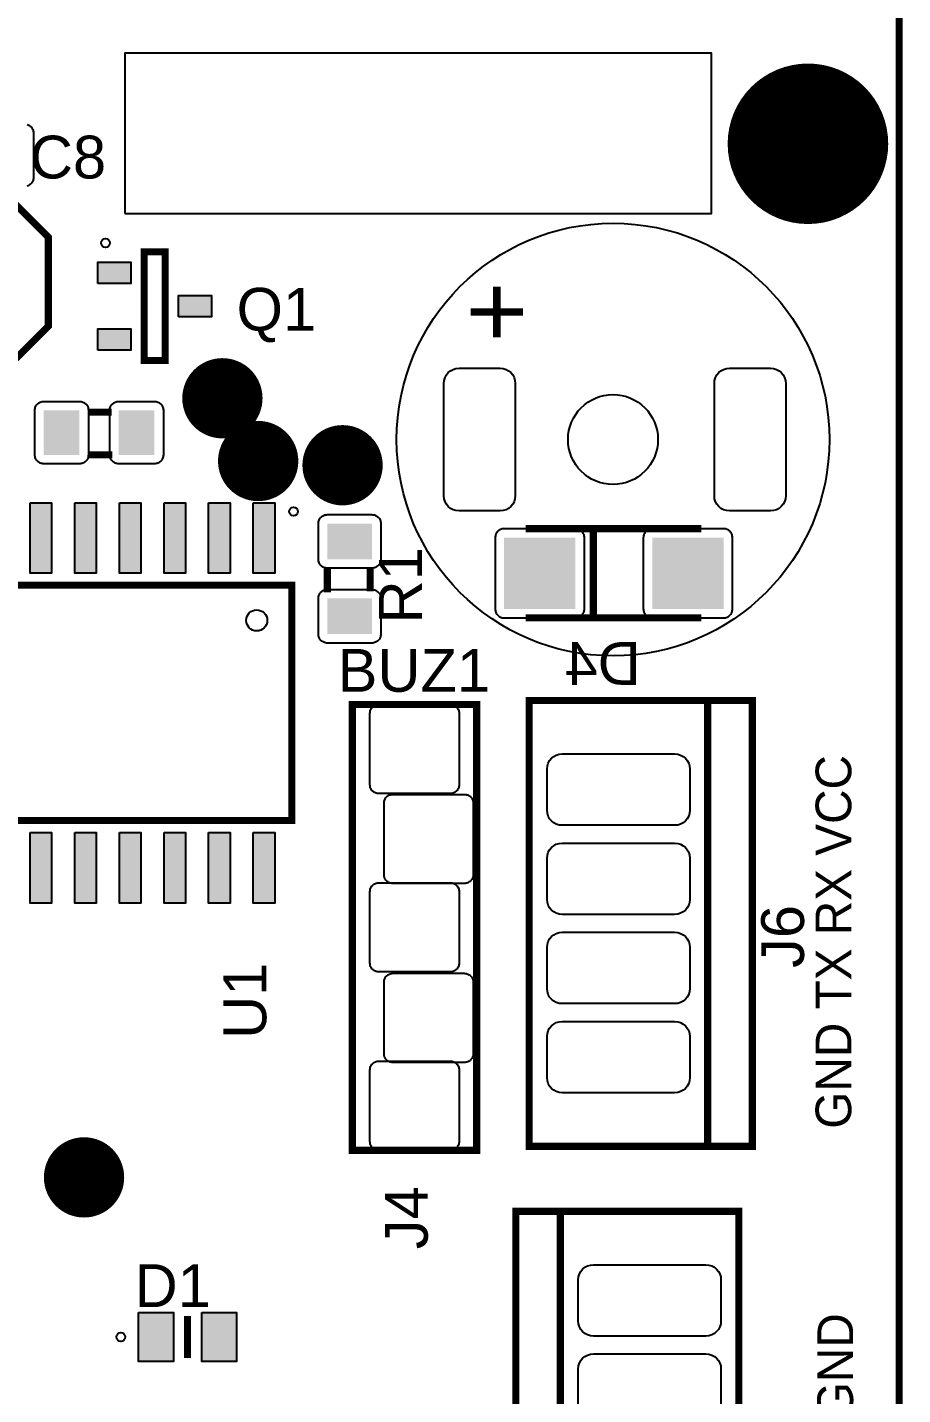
# Model space of a CAD drawing. Header units: inches. Extents: x 15 to 154, y 10 to 111.
# Drawn here: x 140.883 to 142.061, y 104.098 to 105.938 of the extents above; entities that cross this region are included whole.
import ezdxf

# ---------------------------------------------------------------- set-up
doc = ezdxf.new("R2010")
doc.units = ezdxf.units.IN
doc.header["$MEASUREMENT"] = 0

# ---------------------------------------------------------------- blocks, each defined once
blk = doc.blocks.new('RPAD')
blk.add_trace([(-0.5, -0.5), (-0.5, 0.5), (0.5, -0.5), (0.5, 0.5)])
blk = doc.blocks.new('EPAD')
at = {"const_width": 0.5}
blk.add_lwpolyline([(-0.25, 0, 1), (0.25, 0, 1)], format="xyb", close=True, dxfattribs=at)
blk = doc.blocks.new('rs485Board')
for points, const_width in [([(131.2508, 104.1719), (133.3106, 104.1719), (133.3106, 108.0404), (131.2508, 108.0404), (131.2508, 104.1719)], 0.008), ([(131.2508, 104.1719), (133.3106, 104.1719), (133.3106, 108.0404), (131.2508, 108.0404), (131.2508, 104.1719)], 0.008), ([(131.2508, 104.1719), (133.3106, 104.1719), (133.3106, 108.0404), (131.2508, 108.0404), (131.2508, 104.1719)], 0.008), ([(132.3068, 106.1062), (132.0068, 106.1062), (131.9568, 106.1562), (131.9568, 106.2562), (132.0068, 106.3062), (132.3068, 106.3062), (132.3568, 106.2562), (132.3568, 106.1562), (132.3068, 106.1062)], 0.008), ([(132.3068, 106.1062), (132.0068, 106.1062), (131.9568, 106.1562), (131.9568, 106.2562), (132.0068, 106.3062), (132.3068, 106.3062), (132.3568, 106.2562), (132.3568, 106.1562), (132.3068, 106.1062)], 0.008), ([(132.3068, 106.1062), (132.0068, 106.1062), (131.9568, 106.1562), (131.9568, 106.2562), (132.0068, 106.3062), (132.3068, 106.3062), (132.3568, 106.2562), (132.3568, 106.1562), (132.3068, 106.1062)], 0.008), ([(132.4643, 106.1177), (132.4879, 106.1177), (132.4879, 106.2397), (132.4643, 106.2397), (132.4643, 106.1177)], 0.00787), ([(132.4643, 106.1177), (132.4879, 106.1177), (132.4879, 106.2397), (132.4643, 106.2397), (132.4643, 106.1177)], 0.00787), ([(132.4643, 106.1177), (132.4879, 106.1177), (132.4879, 106.2397), (132.4643, 106.2397), (132.4643, 106.1177)], 0.00787), ([(132.4008, 106.0599), (132.4278, 106.0599)], 0.008), ([(132.4008, 106.0599), (132.4278, 106.0599)], 0.008), ([(132.4008, 106.0599), (132.4278, 106.0599)], 0.008), ([(132.4008, 106.0119), (132.4288, 106.0119)], 0.008), ([(132.4008, 106.0119), (132.4288, 106.0119)], 0.008), ([(132.4008, 106.0119), (132.4288, 106.0119)], 0.008), ([(133.0888, 105.9291), (132.8918, 105.9291)], 0.008), ([(133.0888, 105.9291), (132.8918, 105.9291)], 0.008), ([(133.0888, 105.9291), (132.8918, 105.9291)], 0.008), ([(132.9678, 105.9291), (132.9678, 105.8291)], 0.008), ([(132.9678, 105.9291), (132.9678, 105.8291)], 0.008), ([(132.9678, 105.9291), (132.9678, 105.8291)], 0.008), ([(132.6696, 105.8859), (132.6696, 105.8579)], 0.008), ([(132.6696, 105.8859), (132.6696, 105.8579)], 0.008), ([(132.6696, 105.8859), (132.6696, 105.8579)], 0.008), ([(132.7176, 105.8859), (132.7176, 105.8589)], 0.008), ([(132.7176, 105.8859), (132.7176, 105.8589)], 0.008), ([(132.7176, 105.8859), (132.7176, 105.8589)], 0.008), ([(131.9173, 105.8657), (131.9173, 105.6019), (132.6299, 105.6019), (132.6299, 105.8657), (131.9173, 105.8657)], 0.00787), ([(131.9173, 105.8657), (131.9173, 105.6019), (132.6299, 105.6019), (132.6299, 105.8657), (131.9173, 105.8657)], 0.00787), ([(131.9173, 105.8657), (131.9173, 105.6019), (132.6299, 105.6019), (132.6299, 105.8657), (131.9173, 105.8657)], 0.00787), ([(132.8918, 105.8291), (133.0888, 105.8291)], 0.008), ([(132.8918, 105.8291), (133.0888, 105.8291)], 0.008), ([(132.8918, 105.8291), (133.0888, 105.8291)], 0.008), ([(132.6977, 105.232), (132.8371, 105.232), (132.8371, 105.732), (132.6977, 105.732), (132.6977, 105.232)], 0.008), ([(132.6977, 105.232), (132.8371, 105.232), (132.8371, 105.732), (132.6977, 105.732), (132.6977, 105.232)], 0.008), ([(132.6977, 105.232), (132.8371, 105.232), (132.8371, 105.732), (132.6977, 105.732), (132.6977, 105.232)], 0.008), ([(132.896, 105.2365), (133.146, 105.2365), (133.146, 105.7365), (132.896, 105.7365), (132.896, 105.2365)], 0.008), ([(132.896, 105.2365), (133.146, 105.2365), (133.146, 105.7365), (132.896, 105.7365), (132.896, 105.2365)], 0.008), ([(132.896, 105.2365), (133.146, 105.2365), (133.146, 105.7365), (132.896, 105.7365), (132.896, 105.2365)], 0.008), ([(133.096, 105.7365), (133.096, 105.2365)], 0.008), ([(133.096, 105.7365), (133.096, 105.2365)], 0.008), ([(133.096, 105.7365), (133.096, 105.2365)], 0.008), ([(132.8809, 104.6636), (133.1309, 104.6636), (133.1309, 105.1636), (132.8809, 105.1636), (132.8809, 104.6636)], 0.008), ([(132.8809, 104.6636), (133.1309, 104.6636), (133.1309, 105.1636), (132.8809, 105.1636), (132.8809, 104.6636)], 0.008), ([(132.8809, 104.6636), (133.1309, 104.6636), (133.1309, 105.1636), (132.8809, 105.1636), (132.8809, 104.6636)], 0.008), ([(132.9309, 104.6636), (132.9309, 105.1636)], 0.008), ([(132.9309, 104.6636), (132.9309, 105.1636)], 0.008), ([(132.9309, 104.6636), (132.9309, 105.1636)], 0.008), ([(132.513, 105.0462), (132.513, 104.999)], 0.00787), ([(132.513, 105.0462), (132.513, 104.999)], 0.00787), ([(132.513, 105.0462), (132.513, 104.999)], 0.00787)]:
    blk.add_lwpolyline(points, dxfattribs=dict(const_width=const_width))
for points in [[(132.4428, 106.2826), (133.1002, 106.2826), (133.1002, 106.4626), (132.4428, 106.4626), (132.4428, 106.2826)], [(132.3331, 106.3825), (132.3341, 106.3822), (132.3349, 106.3818), (132.3358, 106.3813), (132.3365, 106.3807), (132.3372, 106.3801), (132.3379, 106.3794), (132.3384, 106.3786), (132.3389, 106.3778), (132.3394, 106.3769), (132.3397, 106.376), (132.3399, 106.375), (132.3401, 106.374), (132.3401, 106.373), (132.3401, 106.323), (132.3401, 106.3219), (132.3399, 106.3209), (132.3397, 106.32), (132.3394, 106.319), (132.3389, 106.3182), (132.3384, 106.3173), (132.3379, 106.3166), (132.3372, 106.3159), (132.3365, 106.3152), (132.3358, 106.3146), (132.3349, 106.3142), (132.3341, 106.3137), (132.3331, 106.3134)], [(132.9509, 104.9406), (132.9509, 104.9866), (132.9513, 104.9901), (132.9522, 104.9933), (132.9538, 104.9962), (132.9558, 104.9987), (132.9584, 105.0008), (132.9612, 105.0023), (132.9645, 105.0033), (132.9679, 105.0036), (133.0939, 105.0036), (133.0974, 105.0033), (133.1006, 105.0023), (133.1035, 105.0008), (133.106, 104.9987), (133.1081, 104.9962), (133.1096, 104.9933), (133.1106, 104.9901), (133.1109, 104.9866), (133.1109, 104.9406)]]:
    blk.add_lwpolyline(points)
for points in [[(132.4124, 106.2041), (132.4124, 106.2281), (132.4494, 106.2281), (132.4494, 106.2041), (132.4124, 106.2041)], [(132.5029, 106.1667), (132.5029, 106.1907), (132.5399, 106.1907), (132.5399, 106.1667), (132.5029, 106.1667)], [(132.4124, 106.1293), (132.4124, 106.1533), (132.4494, 106.1533), (132.4494, 106.1293), (132.4124, 106.1293)], [(132.8173, 106.1091), (132.8633, 106.1091), (132.8668, 106.1087), (132.87, 106.1078), (132.8729, 106.1062), (132.8754, 106.1042), (132.8774, 106.1017), (132.879, 106.0988), (132.88, 106.0955), (132.8803, 106.0921), (132.8803, 105.9661), (132.88, 105.9626), (132.879, 105.9594), (132.8774, 105.9565), (132.8754, 105.954), (132.8729, 105.9519), (132.87, 105.9504), (132.8668, 105.9494), (132.8633, 105.9491), (132.8173, 105.9491), (132.8138, 105.9494), (132.8106, 105.9504), (132.8077, 105.9519), (132.8052, 105.954), (132.8032, 105.9565), (132.8016, 105.9594), (132.8006, 105.9626), (132.8003, 105.9661), (132.8003, 106.0921), (132.8006, 106.0955), (132.8016, 106.0988), (132.8032, 106.1017), (132.8052, 106.1042), (132.8077, 106.1062), (132.8106, 106.1078), (132.8138, 106.1087), (132.8173, 106.1091)], [(133.1205, 106.1091), (133.1665, 106.1091), (133.1699, 106.1087), (133.1731, 106.1078), (133.176, 106.1062), (133.1785, 106.1042), (133.1806, 106.1017), (133.1821, 106.0988), (133.1831, 106.0955), (133.1835, 106.0921), (133.1835, 105.9661), (133.1831, 105.9626), (133.1821, 105.9594), (133.1806, 105.9565), (133.1785, 105.954), (133.176, 105.9519), (133.1731, 105.9504), (133.1699, 105.9494), (133.1665, 105.9491), (133.1205, 105.9491), (133.117, 105.9494), (133.1138, 105.9504), (133.1109, 105.9519), (133.1084, 105.954), (133.1063, 105.9565), (133.1048, 105.9594), (133.1038, 105.9626), (133.1035, 105.9661), (133.1035, 106.0921), (133.1038, 106.0955), (133.1048, 106.0988), (133.1063, 106.1017), (133.1084, 106.1042), (133.1109, 106.1062), (133.1138, 106.1078), (133.117, 106.1087), (133.1205, 106.1091)], [(132.3518, 106.0719), (132.3918, 106.0719), (132.3928, 106.0719), (132.3938, 106.0717), (132.3948, 106.0715), (132.3957, 106.0712), (132.3966, 106.0708), (132.3974, 106.0703), (132.3982, 106.0697), (132.3989, 106.0691), (132.3995, 106.0683), (132.4001, 106.0676), (132.4006, 106.0668), (132.401, 106.0659), (132.4014, 106.065), (132.4016, 106.064), (132.4017, 106.063), (132.4018, 106.0619), (132.4018, 106.0119), (132.4017, 106.0109), (132.4016, 106.0099), (132.4014, 106.0089), (132.401, 106.008), (132.4006, 106.0071), (132.4001, 106.0063), (132.3995, 106.0055), (132.3989, 106.0048), (132.3982, 106.0042), (132.3974, 106.0036), (132.3966, 106.0031), (132.3957, 106.0027), (132.3948, 106.0024), (132.3938, 106.0021), (132.3928, 106.002), (132.3918, 106.0019), (132.3518, 106.0019), (132.3508, 106.002), (132.3498, 106.0021), (132.3488, 106.0024), (132.3479, 106.0027), (132.347, 106.0031), (132.3462, 106.0036), (132.3454, 106.0042), (132.3447, 106.0048), (132.3441, 106.0055), (132.3435, 106.0063), (132.343, 106.0071), (132.3426, 106.008), (132.3422, 106.0089), (132.342, 106.0099), (132.3419, 106.0109), (132.3418, 106.0119), (132.3418, 106.0619), (132.3419, 106.063), (132.342, 106.064), (132.3422, 106.065), (132.3426, 106.0659), (132.343, 106.0668), (132.3435, 106.0676), (132.3441, 106.0683), (132.3447, 106.0691), (132.3454, 106.0697), (132.3462, 106.0703), (132.347, 106.0708), (132.3479, 106.0712), (132.3488, 106.0715), (132.3498, 106.0717), (132.3508, 106.0719), (132.3518, 106.0719)], [(132.4358, 106.0719), (132.4758, 106.0719), (132.4768, 106.0719), (132.4778, 106.0717), (132.4788, 106.0715), (132.4797, 106.0712), (132.4806, 106.0708), (132.4814, 106.0703), (132.4822, 106.0697), (132.4829, 106.0691), (132.4835, 106.0683), (132.4841, 106.0676), (132.4846, 106.0668), (132.485, 106.0659), (132.4854, 106.065), (132.4856, 106.064), (132.4857, 106.063), (132.4858, 106.0619), (132.4858, 106.0119), (132.4857, 106.0109), (132.4856, 106.0099), (132.4854, 106.0089), (132.485, 106.008), (132.4846, 106.0071), (132.4841, 106.0063), (132.4835, 106.0055), (132.4829, 106.0048), (132.4822, 106.0042), (132.4814, 106.0036), (132.4806, 106.0031), (132.4797, 106.0027), (132.4788, 106.0024), (132.4778, 106.0021), (132.4768, 106.002), (132.4758, 106.0019), (132.4358, 106.0019), (132.4348, 106.002), (132.4338, 106.0021), (132.4328, 106.0024), (132.4319, 106.0027), (132.431, 106.0031), (132.4302, 106.0036), (132.4294, 106.0042), (132.4287, 106.0048), (132.4281, 106.0055), (132.4275, 106.0063), (132.427, 106.0071), (132.4266, 106.008), (132.4262, 106.0089), (132.426, 106.0099), (132.4259, 106.0109), (132.4258, 106.0119), (132.4258, 106.0619), (132.4259, 106.063), (132.426, 106.064), (132.4262, 106.065), (132.4266, 106.0659), (132.427, 106.0668), (132.4275, 106.0676), (132.4281, 106.0683), (132.4287, 106.0691), (132.4294, 106.0697), (132.4302, 106.0703), (132.431, 106.0708), (132.4319, 106.0712), (132.4328, 106.0715), (132.4338, 106.0717), (132.4348, 106.0719), (132.4358, 106.0719)], [(132.3366, 105.9583), (132.3606, 105.9583), (132.3606, 105.8793), (132.3366, 105.8793), (132.3366, 105.9583)], [(132.3866, 105.9583), (132.4106, 105.9583), (132.4106, 105.8793), (132.3866, 105.8793), (132.3866, 105.9583)], [(132.4366, 105.9583), (132.4606, 105.9583), (132.4606, 105.8793), (132.4366, 105.8793), (132.4366, 105.9583)], [(132.4866, 105.9583), (132.5106, 105.9583), (132.5106, 105.8793), (132.4866, 105.8793), (132.4866, 105.9583)], [(132.5366, 105.9583), (132.5606, 105.9583), (132.5606, 105.8793), (132.5366, 105.8793), (132.5366, 105.9583)], [(132.5866, 105.9583), (132.6106, 105.9583), (132.6106, 105.8793), (132.5866, 105.8793), (132.5866, 105.9583)], [(132.7296, 105.9349), (132.7296, 105.8949), (132.7296, 105.8939), (132.7294, 105.8929), (132.7292, 105.8919), (132.7289, 105.891), (132.7284, 105.8901), (132.728, 105.8893), (132.7274, 105.8885), (132.7267, 105.8878), (132.726, 105.8871), (132.7253, 105.8866), (132.7244, 105.8861), (132.7236, 105.8857), (132.7226, 105.8853), (132.7217, 105.8851), (132.7207, 105.8849), (132.7196, 105.8849), (132.6696, 105.8849), (132.6686, 105.8849), (132.6676, 105.8851), (132.6666, 105.8853), (132.6657, 105.8857), (132.6648, 105.8861), (132.664, 105.8866), (132.6632, 105.8871), (132.6625, 105.8878), (132.6619, 105.8885), (132.6613, 105.8893), (132.6608, 105.8901), (132.6604, 105.891), (132.6601, 105.8919), (132.6598, 105.8929), (132.6597, 105.8939), (132.6596, 105.8949), (132.6596, 105.9349), (132.6597, 105.9359), (132.6598, 105.9369), (132.6601, 105.9379), (132.6604, 105.9388), (132.6608, 105.9397), (132.6613, 105.9405), (132.6619, 105.9413), (132.6625, 105.942), (132.6632, 105.9426), (132.664, 105.9432), (132.6648, 105.9437), (132.6657, 105.9441), (132.6666, 105.9445), (132.6676, 105.9447), (132.6686, 105.9448), (132.6696, 105.9449), (132.7196, 105.9449), (132.7207, 105.9448), (132.7217, 105.9447), (132.7226, 105.9445), (132.7236, 105.9441), (132.7244, 105.9437), (132.7253, 105.9432), (132.726, 105.9426), (132.7267, 105.942), (132.7274, 105.9413), (132.728, 105.9405), (132.7284, 105.9397), (132.7289, 105.9388), (132.7292, 105.9379), (132.7294, 105.9369), (132.7296, 105.9359), (132.7296, 105.9349)], [(132.9478, 105.9291), (132.8678, 105.9291), (132.8668, 105.929), (132.8658, 105.9289), (132.8648, 105.9286), (132.8639, 105.9283), (132.863, 105.9279), (132.8622, 105.9274), (132.8614, 105.9268), (132.8607, 105.9262), (132.8601, 105.9255), (132.8595, 105.9247), (132.859, 105.9239), (132.8586, 105.923), (132.8583, 105.9221), (132.858, 105.9211), (132.8579, 105.9201), (132.8578, 105.9191), (132.8578, 105.8391), (132.8579, 105.838), (132.858, 105.837), (132.8583, 105.8361), (132.8586, 105.8351), (132.859, 105.8343), (132.8595, 105.8334), (132.8601, 105.8327), (132.8607, 105.832), (132.8614, 105.8313), (132.8622, 105.8308), (132.863, 105.8303), (132.8639, 105.8298), (132.8648, 105.8295), (132.8658, 105.8293), (132.8668, 105.8291), (132.8678, 105.8291), (132.9478, 105.8291), (132.9489, 105.8291), (132.9499, 105.8293), (132.9508, 105.8295), (132.9518, 105.8298), (132.9526, 105.8303), (132.9535, 105.8308), (132.9542, 105.8313), (132.9549, 105.832), (132.9556, 105.8327), (132.9561, 105.8334), (132.9566, 105.8343), (132.957, 105.8351), (132.9574, 105.8361), (132.9576, 105.837), (132.9578, 105.838), (132.9578, 105.8391), (132.9578, 105.9191), (132.9578, 105.9201), (132.9576, 105.9211), (132.9574, 105.9221), (132.957, 105.923), (132.9566, 105.9239), (132.9561, 105.9247), (132.9556, 105.9255), (132.9549, 105.9262), (132.9542, 105.9268), (132.9535, 105.9274), (132.9526, 105.9279), (132.9518, 105.9283), (132.9508, 105.9286), (132.9499, 105.9289), (132.9489, 105.929), (132.9478, 105.9291)], [(133.1138, 105.9291), (133.0338, 105.9291), (133.0328, 105.929), (133.0318, 105.9289), (133.0308, 105.9286), (133.0299, 105.9283), (133.029, 105.9279), (133.0282, 105.9274), (133.0274, 105.9268), (133.0267, 105.9262), (133.0261, 105.9255), (133.0255, 105.9247), (133.025, 105.9239), (133.0246, 105.923), (133.0243, 105.9221), (133.024, 105.9211), (133.0239, 105.9201), (133.0238, 105.9191), (133.0238, 105.8391), (133.0239, 105.838), (133.024, 105.837), (133.0243, 105.8361), (133.0246, 105.8351), (133.025, 105.8343), (133.0255, 105.8334), (133.0261, 105.8327), (133.0267, 105.832), (133.0274, 105.8313), (133.0282, 105.8308), (133.029, 105.8303), (133.0299, 105.8298), (133.0308, 105.8295), (133.0318, 105.8293), (133.0328, 105.8291), (133.0338, 105.8291), (133.1138, 105.8291), (133.1149, 105.8291), (133.1159, 105.8293), (133.1168, 105.8295), (133.1178, 105.8298), (133.1186, 105.8303), (133.1195, 105.8308), (133.1202, 105.8313), (133.1209, 105.832), (133.1216, 105.8327), (133.1221, 105.8334), (133.1226, 105.8343), (133.123, 105.8351), (133.1234, 105.8361), (133.1236, 105.837), (133.1238, 105.838), (133.1238, 105.8391), (133.1238, 105.9191), (133.1238, 105.9201), (133.1236, 105.9211), (133.1234, 105.9221), (133.123, 105.923), (133.1226, 105.9239), (133.1221, 105.9247), (133.1216, 105.9255), (133.1209, 105.9262), (133.1202, 105.9268), (133.1195, 105.9274), (133.1186, 105.9279), (133.1178, 105.9283), (133.1168, 105.9286), (133.1159, 105.9289), (133.1149, 105.929), (133.1138, 105.9291)], [(132.7296, 105.8509), (132.7296, 105.8109), (132.7296, 105.8099), (132.7294, 105.8089), (132.7292, 105.8079), (132.7289, 105.807), (132.7284, 105.8061), (132.728, 105.8053), (132.7274, 105.8045), (132.7267, 105.8038), (132.726, 105.8031), (132.7253, 105.8026), (132.7244, 105.8021), (132.7236, 105.8017), (132.7226, 105.8013), (132.7217, 105.8011), (132.7207, 105.8009), (132.7196, 105.8009), (132.6696, 105.8009), (132.6686, 105.8009), (132.6676, 105.8011), (132.6666, 105.8013), (132.6657, 105.8017), (132.6648, 105.8021), (132.664, 105.8026), (132.6632, 105.8031), (132.6625, 105.8038), (132.6619, 105.8045), (132.6613, 105.8053), (132.6608, 105.8061), (132.6604, 105.807), (132.6601, 105.8079), (132.6598, 105.8089), (132.6597, 105.8099), (132.6596, 105.8109), (132.6596, 105.8509), (132.6597, 105.8519), (132.6598, 105.8529), (132.6601, 105.8539), (132.6604, 105.8548), (132.6608, 105.8557), (132.6613, 105.8565), (132.6619, 105.8573), (132.6625, 105.858), (132.6632, 105.8586), (132.664, 105.8592), (132.6648, 105.8597), (132.6657, 105.8601), (132.6666, 105.8605), (132.6676, 105.8607), (132.6686, 105.8608), (132.6696, 105.8609), (132.7196, 105.8609), (132.7207, 105.8608), (132.7217, 105.8607), (132.7226, 105.8605), (132.7236, 105.8601), (132.7244, 105.8597), (132.7253, 105.8592), (132.726, 105.8586), (132.7267, 105.858), (132.7274, 105.8573), (132.728, 105.8565), (132.7284, 105.8557), (132.7289, 105.8548), (132.7292, 105.8539), (132.7294, 105.8529), (132.7296, 105.8519), (132.7296, 105.8509)], [(132.7174, 105.642), (132.7174, 105.722), (132.7175, 105.7231), (132.7176, 105.7241), (132.7178, 105.725), (132.7182, 105.726), (132.7186, 105.7268), (132.7191, 105.7277), (132.7197, 105.7284), (132.7203, 105.7291), (132.721, 105.7298), (132.7218, 105.7303), (132.7226, 105.7308), (132.7235, 105.7313), (132.7244, 105.7316), (132.7254, 105.7318), (132.7264, 105.732), (132.7274, 105.732), (132.8074, 105.732), (132.8084, 105.732), (132.8095, 105.7318), (132.8104, 105.7316), (132.8113, 105.7313), (132.8122, 105.7308), (132.813, 105.7303), (132.8138, 105.7298), (132.8145, 105.7291), (132.8152, 105.7284), (132.8157, 105.7277), (132.8162, 105.7268), (132.8166, 105.726), (132.817, 105.725), (132.8172, 105.7241), (132.8174, 105.7231), (132.8174, 105.722), (132.8174, 105.642), (132.8174, 105.641), (132.8172, 105.64), (132.817, 105.639), (132.8166, 105.6381), (132.8162, 105.6372), (132.8157, 105.6364), (132.8152, 105.6356), (132.8145, 105.6349), (132.8138, 105.6343), (132.813, 105.6337), (132.8122, 105.6332), (132.8113, 105.6328), (132.8104, 105.6325), (132.8095, 105.6322), (132.8084, 105.6321), (132.8074, 105.632), (132.7274, 105.632), (132.7264, 105.6321), (132.7254, 105.6322), (132.7244, 105.6325), (132.7235, 105.6328), (132.7226, 105.6332), (132.7218, 105.6337), (132.721, 105.6343), (132.7203, 105.6349), (132.7197, 105.6356), (132.7191, 105.6364), (132.7186, 105.6372), (132.7182, 105.6381), (132.7178, 105.639), (132.7176, 105.64), (132.7175, 105.641), (132.7174, 105.642)], [(133.076, 105.6595), (133.076, 105.6135), (133.0756, 105.61), (133.0747, 105.6068), (133.0731, 105.6039), (133.0711, 105.6014), (133.0685, 105.5993), (133.0657, 105.5978), (133.0624, 105.5968), (133.059, 105.5965), (132.933, 105.5965), (132.9295, 105.5968), (132.9263, 105.5978), (132.9234, 105.5993), (132.9209, 105.6014), (132.9188, 105.6039), (132.9173, 105.6068), (132.9163, 105.61), (132.916, 105.6135), (132.916, 105.6595), (132.9163, 105.663), (132.9173, 105.6662), (132.9188, 105.6691), (132.9209, 105.6716), (132.9234, 105.6736), (132.9263, 105.6752), (132.9295, 105.6761), (132.933, 105.6765), (133.059, 105.6765), (133.0624, 105.6761), (133.0657, 105.6752), (133.0685, 105.6736), (133.0711, 105.6716), (133.0731, 105.6691), (133.0747, 105.6662), (133.0756, 105.663), (133.076, 105.6595)], [(132.7332, 105.5412), (132.7332, 105.6212), (132.7332, 105.6223), (132.7334, 105.6233), (132.7336, 105.6243), (132.7339, 105.6252), (132.7343, 105.6261), (132.7348, 105.6269), (132.7354, 105.6276), (132.736, 105.6284), (132.7368, 105.629), (132.7375, 105.6296), (132.7383, 105.6301), (132.7392, 105.6305), (132.7401, 105.6308), (132.7411, 105.631), (132.7421, 105.6312), (132.7432, 105.6312), (132.8232, 105.6312), (132.8242, 105.6312), (132.8252, 105.631), (132.8262, 105.6308), (132.8271, 105.6305), (132.828, 105.6301), (132.8288, 105.6296), (132.8296, 105.629), (132.8303, 105.6284), (132.8309, 105.6276), (132.8315, 105.6269), (132.832, 105.6261), (132.8324, 105.6252), (132.8327, 105.6243), (132.833, 105.6233), (132.8331, 105.6223), (132.8332, 105.6212), (132.8332, 105.5412), (132.8331, 105.5402), (132.833, 105.5392), (132.8327, 105.5382), (132.8324, 105.5373), (132.832, 105.5364), (132.8315, 105.5356), (132.8309, 105.5348), (132.8303, 105.5341), (132.8296, 105.5335), (132.8288, 105.5329), (132.828, 105.5324), (132.8271, 105.532), (132.8262, 105.5317), (132.8252, 105.5314), (132.8242, 105.5313), (132.8232, 105.5312), (132.7432, 105.5312), (132.7421, 105.5313), (132.7411, 105.5314), (132.7401, 105.5317), (132.7392, 105.532), (132.7383, 105.5324), (132.7375, 105.5329), (132.7368, 105.5335), (132.736, 105.5341), (132.7354, 105.5348), (132.7348, 105.5356), (132.7343, 105.5364), (132.7339, 105.5373), (132.7336, 105.5382), (132.7334, 105.5392), (132.7332, 105.5402), (132.7332, 105.5412)], [(132.3366, 105.5883), (132.3606, 105.5883), (132.3606, 105.5093), (132.3366, 105.5093), (132.3366, 105.5883)], [(132.3866, 105.5883), (132.4106, 105.5883), (132.4106, 105.5093), (132.3866, 105.5093), (132.3866, 105.5883)], [(132.4366, 105.5883), (132.4606, 105.5883), (132.4606, 105.5093), (132.4366, 105.5093), (132.4366, 105.5883)], [(132.4866, 105.5883), (132.5106, 105.5883), (132.5106, 105.5093), (132.4866, 105.5093), (132.4866, 105.5883)], [(132.5366, 105.5883), (132.5606, 105.5883), (132.5606, 105.5093), (132.5366, 105.5093), (132.5366, 105.5883)], [(132.5866, 105.5883), (132.6106, 105.5883), (132.6106, 105.5093), (132.5866, 105.5093), (132.5866, 105.5883)], [(133.076, 105.5595), (133.076, 105.5135), (133.0756, 105.51), (133.0747, 105.5068), (133.0731, 105.5039), (133.0711, 105.5014), (133.0685, 105.4993), (133.0657, 105.4978), (133.0624, 105.4968), (133.059, 105.4965), (132.933, 105.4965), (132.9295, 105.4968), (132.9263, 105.4978), (132.9234, 105.4993), (132.9209, 105.5014), (132.9188, 105.5039), (132.9173, 105.5068), (132.9163, 105.51), (132.916, 105.5135), (132.916, 105.5595), (132.9163, 105.563), (132.9173, 105.5662), (132.9188, 105.5691), (132.9209, 105.5716), (132.9234, 105.5736), (132.9263, 105.5752), (132.9295, 105.5761), (132.933, 105.5765), (133.059, 105.5765), (133.0624, 105.5761), (133.0657, 105.5752), (133.0685, 105.5736), (133.0711, 105.5716), (133.0731, 105.5691), (133.0747, 105.5662), (133.0756, 105.563), (133.076, 105.5595)], [(132.7174, 105.442), (132.7174, 105.522), (132.7175, 105.5231), (132.7176, 105.5241), (132.7178, 105.525), (132.7182, 105.526), (132.7186, 105.5268), (132.7191, 105.5277), (132.7197, 105.5284), (132.7203, 105.5291), (132.721, 105.5298), (132.7218, 105.5303), (132.7226, 105.5308), (132.7235, 105.5313), (132.7244, 105.5316), (132.7254, 105.5318), (132.7264, 105.532), (132.7274, 105.532), (132.8074, 105.532), (132.8084, 105.532), (132.8095, 105.5318), (132.8104, 105.5316), (132.8113, 105.5313), (132.8122, 105.5308), (132.813, 105.5303), (132.8138, 105.5298), (132.8145, 105.5291), (132.8152, 105.5284), (132.8157, 105.5277), (132.8162, 105.5268), (132.8166, 105.526), (132.817, 105.525), (132.8172, 105.5241), (132.8174, 105.5231), (132.8174, 105.522), (132.8174, 105.442), (132.8174, 105.441), (132.8172, 105.44), (132.817, 105.439), (132.8166, 105.4381), (132.8162, 105.4372), (132.8157, 105.4364), (132.8152, 105.4356), (132.8145, 105.4349), (132.8138, 105.4343), (132.813, 105.4337), (132.8122, 105.4332), (132.8113, 105.4328), (132.8104, 105.4325), (132.8095, 105.4322), (132.8084, 105.4321), (132.8074, 105.432), (132.7274, 105.432), (132.7264, 105.4321), (132.7254, 105.4322), (132.7244, 105.4325), (132.7235, 105.4328), (132.7226, 105.4332), (132.7218, 105.4337), (132.721, 105.4343), (132.7203, 105.4349), (132.7197, 105.4356), (132.7191, 105.4364), (132.7186, 105.4372), (132.7182, 105.4381), (132.7178, 105.439), (132.7176, 105.44), (132.7175, 105.441), (132.7174, 105.442)], [(133.076, 105.4595), (133.076, 105.4135), (133.0756, 105.41), (133.0747, 105.4068), (133.0731, 105.4039), (133.0711, 105.4014), (133.0685, 105.3993), (133.0657, 105.3978), (133.0624, 105.3968), (133.059, 105.3965), (132.933, 105.3965), (132.9295, 105.3968), (132.9263, 105.3978), (132.9234, 105.3993), (132.9209, 105.4014), (132.9188, 105.4039), (132.9173, 105.4068), (132.9163, 105.41), (132.916, 105.4135), (132.916, 105.4595), (132.9163, 105.463), (132.9173, 105.4662), (132.9188, 105.4691), (132.9209, 105.4716), (132.9234, 105.4736), (132.9263, 105.4752), (132.9295, 105.4761), (132.933, 105.4765), (133.059, 105.4765), (133.0624, 105.4761), (133.0657, 105.4752), (133.0685, 105.4736), (133.0711, 105.4716), (133.0731, 105.4691), (133.0747, 105.4662), (133.0756, 105.463), (133.076, 105.4595)], [(132.7332, 105.3405), (132.7332, 105.4205), (132.7332, 105.4215), (132.7334, 105.4225), (132.7336, 105.4235), (132.7339, 105.4244), (132.7343, 105.4253), (132.7348, 105.4261), (132.7354, 105.4269), (132.736, 105.4276), (132.7368, 105.4282), (132.7375, 105.4288), (132.7383, 105.4293), (132.7392, 105.4297), (132.7401, 105.43), (132.7411, 105.4303), (132.7421, 105.4304), (132.7432, 105.4305), (132.8232, 105.4305), (132.8242, 105.4304), (132.8252, 105.4303), (132.8262, 105.43), (132.8271, 105.4297), (132.828, 105.4293), (132.8288, 105.4288), (132.8296, 105.4282), (132.8303, 105.4276), (132.8309, 105.4269), (132.8315, 105.4261), (132.832, 105.4253), (132.8324, 105.4244), (132.8327, 105.4235), (132.833, 105.4225), (132.8331, 105.4215), (132.8332, 105.4205), (132.8332, 105.3405), (132.8331, 105.3394), (132.833, 105.3384), (132.8327, 105.3374), (132.8324, 105.3365), (132.832, 105.3356), (132.8315, 105.3348), (132.8309, 105.3341), (132.8303, 105.3333), (132.8296, 105.3327), (132.8288, 105.3321), (132.828, 105.3316), (132.8271, 105.3312), (132.8262, 105.3309), (132.8252, 105.3307), (132.8242, 105.3305), (132.8232, 105.3305), (132.7432, 105.3305), (132.7421, 105.3305), (132.7411, 105.3307), (132.7401, 105.3309), (132.7392, 105.3312), (132.7383, 105.3316), (132.7375, 105.3321), (132.7368, 105.3327), (132.736, 105.3333), (132.7354, 105.3341), (132.7348, 105.3348), (132.7343, 105.3356), (132.7339, 105.3365), (132.7336, 105.3374), (132.7334, 105.3384), (132.7332, 105.3394), (132.7332, 105.3405)], [(133.076, 105.3595), (133.076, 105.3135), (133.0756, 105.31), (133.0747, 105.3068), (133.0731, 105.3039), (133.0711, 105.3014), (133.0685, 105.2993), (133.0657, 105.2978), (133.0624, 105.2968), (133.059, 105.2965), (132.933, 105.2965), (132.9295, 105.2968), (132.9263, 105.2978), (132.9234, 105.2993), (132.9209, 105.3014), (132.9188, 105.3039), (132.9173, 105.3068), (132.9163, 105.31), (132.916, 105.3135), (132.916, 105.3595), (132.9163, 105.363), (132.9173, 105.3662), (132.9188, 105.3691), (132.9209, 105.3716), (132.9234, 105.3736), (132.9263, 105.3752), (132.9295, 105.3761), (132.933, 105.3765), (133.059, 105.3765), (133.0624, 105.3761), (133.0657, 105.3752), (133.0685, 105.3736), (133.0711, 105.3716), (133.0731, 105.3691), (133.0747, 105.3662), (133.0756, 105.363), (133.076, 105.3595)], [(132.7174, 105.242), (132.7174, 105.322), (132.7175, 105.3231), (132.7176, 105.3241), (132.7178, 105.325), (132.7182, 105.326), (132.7186, 105.3268), (132.7191, 105.3277), (132.7197, 105.3284), (132.7203, 105.3291), (132.721, 105.3298), (132.7218, 105.3303), (132.7226, 105.3308), (132.7235, 105.3313), (132.7244, 105.3316), (132.7254, 105.3318), (132.7264, 105.332), (132.7274, 105.332), (132.8074, 105.332), (132.8084, 105.332), (132.8095, 105.3318), (132.8104, 105.3316), (132.8113, 105.3313), (132.8122, 105.3308), (132.813, 105.3303), (132.8138, 105.3298), (132.8145, 105.3291), (132.8152, 105.3284), (132.8157, 105.3277), (132.8162, 105.3268), (132.8166, 105.326), (132.817, 105.325), (132.8172, 105.3241), (132.8174, 105.3231), (132.8174, 105.322), (132.8174, 105.242), (132.8174, 105.241), (132.8172, 105.24), (132.817, 105.239), (132.8166, 105.2381), (132.8162, 105.2372), (132.8157, 105.2364), (132.8152, 105.2356), (132.8145, 105.2349), (132.8138, 105.2343), (132.813, 105.2337), (132.8122, 105.2332), (132.8113, 105.2328), (132.8104, 105.2325), (132.8095, 105.2322), (132.8084, 105.2321), (132.8074, 105.232), (132.7274, 105.232), (132.7264, 105.2321), (132.7254, 105.2322), (132.7244, 105.2325), (132.7235, 105.2328), (132.7226, 105.2332), (132.7218, 105.2337), (132.721, 105.2343), (132.7203, 105.2349), (132.7197, 105.2356), (132.7191, 105.2364), (132.7186, 105.2372), (132.7182, 105.2381), (132.7178, 105.239), (132.7176, 105.24), (132.7175, 105.241), (132.7174, 105.242)], [(132.9509, 105.0406), (132.9509, 105.0866), (132.9513, 105.0901), (132.9522, 105.0933), (132.9538, 105.0962), (132.9558, 105.0987), (132.9584, 105.1008), (132.9612, 105.1023), (132.9645, 105.1033), (132.9679, 105.1036), (133.0939, 105.1036), (133.0974, 105.1033), (133.1006, 105.1023), (133.1035, 105.1008), (133.106, 105.0987), (133.1081, 105.0962), (133.1096, 105.0933), (133.1106, 105.0901), (133.1109, 105.0866), (133.1109, 105.0406), (133.1106, 105.0372), (133.1096, 105.034), (133.1081, 105.0311), (133.106, 105.0286), (133.1035, 105.0265), (133.1006, 105.025), (133.0974, 105.024), (133.0939, 105.0236), (132.9679, 105.0236), (132.9645, 105.024), (132.9612, 105.025), (132.9584, 105.0265), (132.9558, 105.0286), (132.9538, 105.0311), (132.9522, 105.034), (132.9513, 105.0372), (132.9509, 105.0406)], [(132.4581, 105.0501), (132.4971, 105.0501), (132.4971, 104.9951), (132.4581, 104.9951), (132.4581, 105.0501)], [(132.5289, 105.0501), (132.5679, 105.0501), (132.5679, 104.9951), (132.5289, 104.9951), (132.5289, 105.0501)]]:
    blk.add_lwpolyline(points, close=True)
for centre, radius in [((132.9899, 106.0291), 0.2426), ((132.9899, 106.0291), 0.2426), ((132.9899, 106.0291), 0.2426), ((132.421, 106.2495), 0.00492), ((132.421, 106.2495), 0.00492), ((132.421, 106.2495), 0.00492), ((132.9899, 106.0291), 0.0504), ((132.9899, 106.0291), 0.0504), ((132.9899, 106.0291), 0.0504), ((132.6318, 105.9484), 0.00492), ((132.6318, 105.9484), 0.00492), ((132.6318, 105.9484), 0.00492), ((132.5905, 105.8263), 0.0118), ((132.5905, 105.8263), 0.0118), ((132.5905, 105.8263), 0.0118), ((132.4382, 105.0226), 0.00492), ((132.4382, 105.0226), 0.00492), ((132.4382, 105.0226), 0.00492)]:
    blk.add_circle(centre, radius)
for name, p, xscale, yscale in [('EPAD', (133.2084, 106.3608), 0.18, 0.18), ('EPAD', (132.552, 106.0754), 0.09, 0.09), ('RPAD', (132.3718, 106.0369), 0.04, 0.05), ('RPAD', (132.4558, 106.0369), 0.04, 0.05), ('EPAD', (132.5921, 106.005), 0.09, 0.09), ('EPAD', (132.6867, 106.0003), 0.09, 0.09), ('RPAD', (132.3486, 105.9188), 0.024, 0.079), ('RPAD', (132.3986, 105.9188), 0.024, 0.079), ('RPAD', (132.4486, 105.9188), 0.024, 0.079), ('RPAD', (132.4986, 105.9188), 0.024, 0.079), ('RPAD', (132.5486, 105.9188), 0.024, 0.079), ('RPAD', (132.5986, 105.9188), 0.024, 0.079), ('RPAD', (132.9078, 105.8791), 0.08, 0.08), ('RPAD', (133.0738, 105.8791), 0.08, 0.08), ('RPAD', (132.3486, 105.5488), 0.024, 0.079), ('RPAD', (132.3986, 105.5488), 0.024, 0.079), ('RPAD', (132.4486, 105.5488), 0.024, 0.079), ('RPAD', (132.4986, 105.5488), 0.024, 0.079), ('RPAD', (132.5486, 105.5488), 0.024, 0.079), ('RPAD', (132.5986, 105.5488), 0.024, 0.079), ('EPAD', (132.3969, 105.2016), 0.09, 0.09), ('RPAD', (132.4776, 105.0226), 0.039, 0.055), ('RPAD', (132.5484, 105.0226), 0.039, 0.055)]:
    blk.add_blockref(name, p, dxfattribs=dict(xscale=xscale, yscale=yscale))
for p, xscale, yscale, rotation in [((132.4309, 106.2161), 0.024, 0.037, 90), ((132.5214, 106.1787), 0.024, 0.037, 90), ((132.4309, 106.1413), 0.024, 0.037, 90), ((132.6946, 105.9149), 0.04, 0.05, 270), ((132.6946, 105.8309), 0.04, 0.05, 270)]:
    blk.add_blockref('RPAD', p, dxfattribs=dict(xscale=xscale, yscale=yscale, rotation=rotation))
for s, height, width, p in [('C8', 0.048, 1.041667, (132.3362, 106.3219)), ('C8', 0.048, 1.041667, (132.3362, 106.3219)), ('C8', 0.048, 1.041667, (132.3362, 106.3219)), ('Q1', 0.048, 1.041667, (132.5679, 106.1512)), ('Q1', 0.048, 1.041667, (132.5679, 106.1512)), ('Q1', 0.048, 1.041667, (132.5679, 106.1512)), ('+', 0.08, 1.125, (132.8246, 106.1336)), ('+', 0.08, 1.125, (132.8246, 106.1336)), ('+', 0.08, 1.125, (132.8246, 106.1336)), ('BUZ1', 0.048, 1.041667, (132.6812, 105.7462)), ('BUZ1', 0.048, 1.041667, (132.6812, 105.7462)), ('BUZ1', 0.048, 1.041667, (132.6812, 105.7462)), ('D1', 0.048, 1.041667, (132.4536, 105.0562)), ('D1', 0.048, 1.041667, (132.4536, 105.0562)), ('D1', 0.048, 1.041667, (132.4536, 105.0562))]:
    blk.add_text(s, height=height, dxfattribs=dict(width=width)).set_placement(p)
at = {"width": 1.041667}
for s, p in [('R1', (132.7756, 105.8229)), ('R1', (132.7756, 105.8229)), ('R1', (132.7756, 105.8229)), ('J6', (133.204, 105.4365)), ('J6', (133.204, 105.4365)), ('J6', (133.204, 105.4365)), ('U1', (132.6012, 105.357)), ('U1', (132.6012, 105.357)), ('U1', (132.6012, 105.357)), ('J4', (132.7822, 105.121)), ('J4', (132.7822, 105.121)), ('J4', (132.7822, 105.121))]:
    blk.add_text(s, height=0.048, rotation=90, dxfattribs=at).set_placement(p)
at = {"text_generation_flag": 2, "width": 1.041667}
blk.add_text('D4', height=0.048, dxfattribs=at).set_placement((133.0211, 105.754))
blk.add_text('D4', height=0.048, dxfattribs=at).set_placement((133.0211, 105.754))
blk.add_text('D4', height=0.048, dxfattribs=at).set_placement((133.0211, 105.754))
for s, p in [('GND TX RX VCC', (133.257, 105.2562)), ('GND TX RX VCC', (133.257, 105.2562)), ('GND TX RX VCC', (133.257, 105.2562)), ('VCC TX RX GND', (133.259, 104.6302)), ('VCC TX RX GND', (133.259, 104.6302)), ('VCC TX RX GND', (133.259, 104.6302))]:
    blk.add_text(s, height=0.04, rotation=90).set_placement(p)

msp = doc.modelspace()

# ---------------------------------------------------------------- block references
at = {"xscale": 1.2, "yscale": 1.2, "zscale": 1.2}
msp.add_blockref('rs485Board', (-17.9168, -21.8516), dxfattribs=at)

doc.saveas('drawing.dxf')
